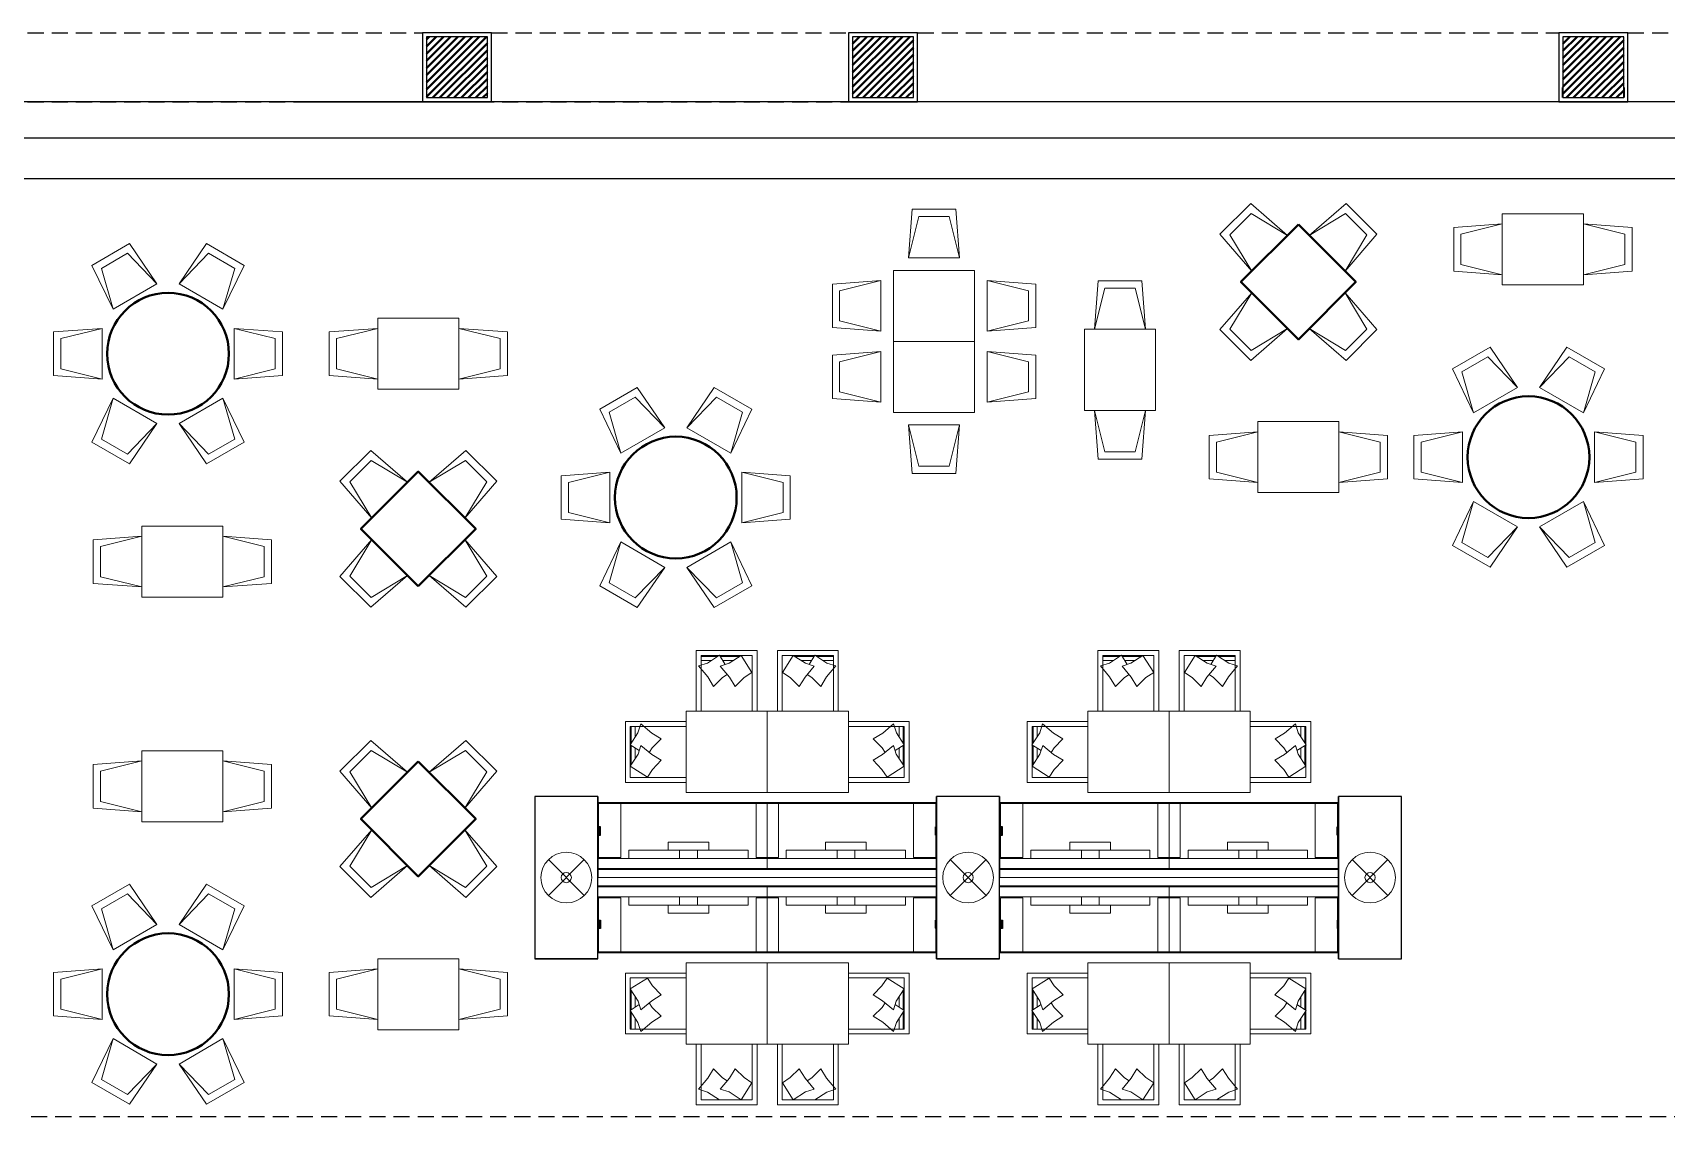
# Model space of a CAD drawing. Header units: millimetres. Extents: x 38967 to 51721, y 49836 to 53207.
# Drawn here: x 40388 to 41998, y 50767 to 51835 of the extents above; entities that cross this region are included whole.
import ezdxf

# ---------------------------------------------------------------- set-up
doc = ezdxf.new("R2010")
doc.units = ezdxf.units.MM
doc.header["$LTSCALE"] = 5
doc.linetypes.add('HIDDEN2', pattern=[4.7625, 3.175, -1.5875])
for name, color, linetype, lineweight in [('A-Area-Mass', 70, 'Continuous', 18), ('A-Glaz-Curt', 52, 'Continuous', 35), ('G-Mass', 70, 'Continuous', 18), ('Zf_', 1, 'Continuous', 40), ('Zf_AYDINLATMA', 6, 'Continuous', 9), ('zf_tefris', 84, 'Continuous', 5)]:
    doc.layers.add(name, color=color, linetype=linetype, lineweight=lineweight)
for name, color, linetype in [('elev3', 8, 'Continuous'), ('str_conc', 6, 'Continuous'), ('trace_down', 8, 'HIDDEN2'), ('ZF_OLCU', 8, 'Continuous')]:
    doc.layers.add(name, color=color, linetype=linetype)
pattern_1 = [(45, (215171.9703, 11298.529), (-3.5355339, 3.5355339), [])]
pattern_2 = [(135, (201484.37149, -326859.04429), (0.08838834765, 0.08838834765), [])]
pattern_3 = [(45, (-118466.36507, -326859.04429), (-0.08838834765, 0.08838834765), [])]
pattern_4 = [(135, (201088.32665, -326859.04429), (0.08838834765, 0.08838834765), [])]
pattern_5 = [(45, (-118862.4099, -326859.04429), (-0.08838834765, 0.08838834765), [])]

msp = doc.modelspace()

# ---------------------------------------------------------------- hatches: boundary and pattern name
at = {"layer": 'A-Area-Mass', "linetype": 'Continuous', "lineweight": 40}
h = msp.add_hatch(dxfattribs=at)
h.set_pattern_fill('_U', color=74, scale=5, angle=45, style=0, pattern_type=0)
h.set_pattern_definition(pattern_1)
h.paths.add_polyline_path([(41956.4, 51770.6), (41956.4, 51830.6), (41896.4, 51830.6), (41896.4, 51770.6)], flags=0)
at = {"layer": 'G-Mass', "linetype": 'Continuous', "lineweight": 40}
h = msp.add_hatch(dxfattribs=at)
h.set_pattern_fill('_U', color=74, scale=5, angle=45, style=0, pattern_type=0)
h.set_pattern_definition(pattern_1)
h.paths.add_polyline_path([(40776.4, 51770.6), (40836.4, 51770.6), (40836.4, 51830.6), (40776.4, 51830.6)], flags=0)
h = msp.add_hatch(dxfattribs=at)
h.set_pattern_fill('_U', color=74, scale=5, angle=45, style=0, pattern_type=0)
h.set_pattern_definition(pattern_1)
h.paths.add_polyline_path([(41196.4, 51770.6), (41256.4, 51770.6), (41256.4, 51830.6), (41196.4, 51830.6)], flags=0)
at = {"layer": 'ZF_OLCU'}
h = msp.add_hatch(dxfattribs=at)
h.set_pattern_fill('ANSI31', color=256, angle=180, style=0)
h.set_pattern_definition(pattern_4)
h.paths.add_polyline_path([(40946.7, 51043.9), (40948, 51043.9), (40948, 51051.9), (40946.7, 51051.9)])
h = msp.add_hatch(dxfattribs=at)
h.set_pattern_fill('ANSI31', color=256, style=0)
h.set_pattern_definition(pattern_5)
h.paths.add_polyline_path([(41279.2, 51043.9), (41277.9, 51043.9), (41277.9, 51051.9), (41279.2, 51051.9)])
h = msp.add_hatch(dxfattribs=at)
h.set_pattern_fill('ANSI31', color=256, angle=180, style=0)
h.set_pattern_definition(pattern_2)
h.paths.add_polyline_path([(41342.7, 51043.9), (41344, 51043.9), (41344, 51051.9), (41342.7, 51051.9)])
h = msp.add_hatch(dxfattribs=at)
h.set_pattern_fill('ANSI31', color=256, style=0)
h.set_pattern_definition(pattern_3)
h.paths.add_polyline_path([(41675.3, 51043.9), (41674, 51043.9), (41674, 51051.9), (41675.3, 51051.9)])
h = msp.add_hatch(dxfattribs=at)
h.set_pattern_fill('ANSI31', color=256, angle=180, style=0)
h.set_pattern_definition(pattern_4)
h.paths.add_polyline_path([(40946.7, 50959.9), (40948, 50959.9), (40948, 50951.9), (40946.7, 50951.9)])
h = msp.add_hatch(dxfattribs=at)
h.set_pattern_fill('ANSI31', color=256, style=0)
h.set_pattern_definition(pattern_5)
h.paths.add_polyline_path([(41279.2, 50959.9), (41277.9, 50959.9), (41277.9, 50951.9), (41279.2, 50951.9)])
h = msp.add_hatch(dxfattribs=at)
h.set_pattern_fill('ANSI31', color=256, angle=180, style=0)
h.set_pattern_definition(pattern_2)
h.paths.add_polyline_path([(41342.7, 50959.9), (41344, 50959.9), (41344, 50951.9), (41342.7, 50951.9)])
h = msp.add_hatch(dxfattribs=at)
h.set_pattern_fill('ANSI31', color=256, style=0)
h.set_pattern_definition(pattern_3)
h.paths.add_polyline_path([(41675.3, 50959.9), (41674, 50959.9), (41674, 50951.9), (41675.3, 50951.9)])

# ---------------------------------------------------------------- linework, layer by layer
at = {"layer": 'A-Glaz-Curt', "color": 52, "linetype": 'Continuous', "lineweight": 35}
for p, q in [((41896.4, 51770.6), (41896.4, 51780.6)), ((41956.4, 51780.6), (41956.4, 51770.6))]:
    msp.add_line(p, q, dxfattribs=at)
at = {"layer": 'elev3'}
for p, q in [((43616.4, 51766.6), (40236.4, 51766.6)), ((43680.4, 51730.6), (40172.4, 51730.6)), ((43680.4, 51690.6), (40172.4, 51690.6))]:
    msp.add_line(p, q, dxfattribs=at)
at = {"layer": 'elev3', "elevation": 0}
for points in [[(40883.2, 50921.9), (40945.2, 50921.9), (40945.2, 51081.9), (40883.2, 51081.9)], [(41279.2, 50921.9), (41341.3, 50921.9), (41341.3, 51081.9), (41279.2, 51081.9)], [(41675.3, 50921.9), (41737.3, 50921.9), (41737.3, 51081.9), (41675.3, 51081.9)]]:
    msp.add_lwpolyline(points, close=True, dxfattribs=at)
at = {"layer": 'str_conc'}
for points in [[(40772.4, 51766.6), (40840.4, 51766.6), (40840.4, 51834.6), (40772.4, 51834.6)], [(40776.4, 51770.6), (40836.4, 51770.6), (40836.4, 51830.6), (40776.4, 51830.6)], [(41192.4, 51766.6), (41260.4, 51766.6), (41260.4, 51834.6), (41192.4, 51834.6)], [(41196.4, 51770.6), (41256.4, 51770.6), (41256.4, 51830.6), (41196.4, 51830.6)], [(41892.4, 51766.6), (41960.4, 51766.6), (41960.4, 51834.6), (41892.4, 51834.6)], [(41896.4, 51770.6), (41956.4, 51770.6), (41956.4, 51830.6), (41896.4, 51830.6)]]:
    msp.add_lwpolyline(points, close=True, dxfattribs=at)
at = {"layer": 'trace_down'}
for p, q in [((40240.4, 51834.6), (40772.4, 51834.6)), ((40840.4, 51834.6), (41192.4, 51834.6)), ((41260.4, 51834.6), (41892.4, 51834.6)), ((41960.4, 51834.6), (42592.4, 51834.6)), ((40240.4, 51766.6), (40772.4, 51766.6)), ((40660.4, 51766.6), (41192.4, 51766.6))]:
    msp.add_line(p, q, dxfattribs=at)
msp.add_lwpolyline([(40172.4, 51766.6), (40172.4, 50766.6), (43680.4, 50766.6), (43680.4, 51766.6)], dxfattribs=at)
at = {"layer": 'Zf_'}
for p, q in [((41635.7, 51645.5, 0), (41579.1, 51589, 0)), ((41579.1, 51589, 0), (41635.7, 51532.4, 0)), ((40824.9, 51345.6, 0), (40768.3, 51402.1, 0)), ((40768.3, 51289, 0), (40824.9, 51345.6, 0)), ((40768.3, 51116.3, 0), (40824.9, 51059.7, 0)), ((40824.9, 51059.7, 0), (40768.3, 51003.1, 0))]:
    msp.add_line(p, q, dxfattribs=at)
at = {"layer": 'Zf_', "elevation": 0}
for points in [[(41635.7, 51645.5), (41692.3, 51589), (41635.7, 51532.4), (41579.1, 51589)], [(40768.3, 51289), (40711.8, 51345.6), (40768.3, 51402.1), (40824.9, 51345.6)], [(40768.3, 51116.3), (40711.8, 51059.7), (40768.3, 51003.1), (40824.9, 51059.7)]]:
    msp.add_lwpolyline(points, close=True, dxfattribs=at)
at = {"layer": 'Zf_'}
for centre in [(40521.7, 51518.2, 0), (41862.5, 51416.3, 0), (41022.1, 51376.5, 0), (40521.7, 50887, 0)]:
    msp.add_circle(centre, 60, dxfattribs=at)
at = {"layer": 'Zf_AYDINLATMA'}
for p, q in [((40931.9, 51019.6, 0), (40896.5, 50984.2, 0)), ((40931.9, 50984.2, 0), (40896.5, 51019.6, 0)), ((40931.9, 51019.6, 0), (40896.5, 50984.2, 0)), ((40931.9, 50984.2, 0), (40896.5, 51019.6, 0)), ((40931.9, 51019.6, 0), (40896.5, 50984.2, 0)), ((40931.9, 50984.2, 0), (40896.5, 51019.6, 0)), ((40931.9, 51019.6, 0), (40896.5, 50984.2, 0)), ((40931.9, 50984.2, 0), (40896.5, 51019.6, 0)), ((41327.9, 51019.6, 0), (41292.6, 50984.2, 0)), ((41327.9, 50984.2, 0), (41292.6, 51019.6, 0)), ((41327.9, 51019.6, 0), (41292.6, 50984.2, 0)), ((41327.9, 50984.2, 0), (41292.6, 51019.6, 0)), ((41327.9, 51019.6, 0), (41292.6, 50984.2, 0)), ((41327.9, 50984.2, 0), (41292.6, 51019.6, 0)), ((41327.9, 51019.6, 0), (41292.6, 50984.2, 0)), ((41327.9, 50984.2, 0), (41292.6, 51019.6, 0)), ((41723.9, 51019.6, 0), (41688.6, 50984.2, 0)), ((41723.9, 50984.2, 0), (41688.6, 51019.6, 0)), ((41723.9, 51019.6, 0), (41688.6, 50984.2, 0)), ((41723.9, 50984.2, 0), (41688.6, 51019.6, 0)), ((41688.6, 51019.6, 0), (41724, 50984.2, 0)), ((41688.6, 50984.2, 0), (41724, 51019.6, 0)), ((41688.6, 51019.6, 0), (41724, 50984.2, 0)), ((41688.6, 50984.2, 0), (41724, 51019.6, 0))]:
    msp.add_line(p, q, dxfattribs=at)
for centre, radius in [((40914.2, 51001.9, 0), 25), ((40914.2, 51001.9, 0), 25), ((40914.2, 51001.9, 0), 25), ((40914.2, 51001.9, 0), 25), ((41310.2, 51001.9, 0), 25), ((41310.2, 51001.9, 0), 25), ((41310.2, 51001.9, 0), 25), ((41310.2, 51001.9, 0), 25), ((41706.3, 51001.9, 0), 25), ((40914.2, 51001.9, 0), 5), ((40914.2, 51001.9, 0), 5), ((40914.2, 51001.9, 0), 5), ((40914.2, 51001.9, 0), 5), ((41310.2, 51001.9, 0), 5), ((41310.2, 51001.9, 0), 5), ((41310.2, 51001.9, 0), 5), ((41310.2, 51001.9, 0), 5), ((41706.3, 51001.9, 0), 5), ((41706.3, 51001.9, 0), 5), ((41706.3, 51001.9, 0), 5), ((41706.3, 51001.9, 0), 5)]:
    msp.add_circle(centre, radius, dxfattribs=at)
at = {"layer": 'ZF_OLCU'}
for p, q in [((40945.2, 51081.9, 0), (40945.2, 51001.9, 0)), ((40945.2, 51081.9, 0), (40945.2, 51001.9, 0)), ((41279.2, 51001.9, 0), (41279.2, 51081.9, 0)), ((41279.2, 51081.9, 0), (41279.2, 51001.9, 0)), ((41341.3, 51081.9, 0), (41341.3, 51001.9, 0)), ((41341.3, 51081.9, 0), (41341.3, 51001.9, 0)), ((41675.2, 51001.9, 0), (41675.2, 51081.9, 0)), ((41675.3, 51081.9, 0), (41675.3, 51001.9, 0)), ((40883.2, 51001.9, 0), (40883.2, 50921.9, 0)), ((40883.2, 51001.9, 0), (40883.2, 50921.9, 0)), ((40945.2, 50921.9, 0), (40945.2, 51001.9, 0)), ((40945.2, 50921.9, 0), (40945.2, 51001.9, 0)), ((41279.2, 51001.9, 0), (41279.2, 50921.9, 0)), ((41279.2, 51001.9, 0), (41279.2, 50921.9, 0)), ((41279.2, 51001.9, 0), (41279.2, 50921.9, 0)), ((41279.2, 50921.9, 0), (41279.2, 51001.9, 0)), ((41341.3, 50921.9, 0), (41341.3, 51001.9, 0)), ((41341.3, 50921.9, 0), (41341.3, 51001.9, 0)), ((41675.2, 51001.9, 0), (41675.2, 50921.9, 0)), ((41675.3, 50921.9, 0), (41675.3, 51001.9, 0)), ((40945.2, 50921.9, 0), (40883.2, 50921.9, 0)), ((40945.2, 50921.9, 0), (40883.2, 50921.9, 0)), ((41341.3, 50921.9, 0), (41279.2, 50921.9, 0)), ((41341.3, 50921.9, 0), (41279.2, 50921.9, 0))]:
    msp.add_line(p, q, dxfattribs=at)
at = {"layer": 'ZF_OLCU', "elevation": 0}
for points in [[(40946.7, 51043.9), (40948, 51043.9), (40948, 51051.9), (40946.7, 51051.9)], [(41279.2, 51043.9), (41277.9, 51043.9), (41277.9, 51051.9), (41279.2, 51051.9)], [(41342.7, 51043.9), (41344, 51043.9), (41344, 51051.9), (41342.7, 51051.9)], [(41675.3, 51043.9), (41674, 51043.9), (41674, 51051.9), (41675.3, 51051.9)], [(40946.7, 50959.9), (40948, 50959.9), (40948, 50951.9), (40946.7, 50951.9)], [(41279.2, 50959.9), (41277.9, 50959.9), (41277.9, 50951.9), (41279.2, 50951.9)], [(41342.7, 50959.9), (41344, 50959.9), (41344, 50951.9), (41342.7, 50951.9)], [(41675.3, 50959.9), (41674, 50959.9), (41674, 50951.9), (41675.3, 50951.9)]]:
    msp.add_lwpolyline(points, close=True, dxfattribs=at)
at = {"layer": 'zf_tefris'}
for p, q in [((41236.6, 51530.4, 0), (41236.6, 51600.4, 0)), ((41316.6, 51600.4, 0), (41236.6, 51600.4, 0)), ((41316.6, 51600.4, 0), (41316.6, 51530.4, 0)), ((41316.6, 51530.4, 0), (41316.6, 51600.4, 0)), ((41316.6, 51530.4, 0), (41236.6, 51530.4, 0)), ((41236.6, 51530.4, 0), (41316.6, 51530.4, 0)), ((41236.6, 51460.4, 0), (41236.6, 51530.4, 0)), ((41316.6, 51530.4, 0), (41316.6, 51460.4, 0)), ((41236.6, 51460.4, 0), (41316.6, 51460.4, 0)), ((41316.6, 51460.4, 0), (41236.6, 51460.4, 0)), ((41316.6, 51460.4, 0), (41236.6, 51460.4, 0)), ((41236.6, 51460.4, 0), (41316.6, 51460.4, 0)), ((41675.7, 51451.3, 0), (41595.7, 51451.3, 0)), ((41595.7, 51451.3, 0), (41675.7, 51451.3, 0)), ((41595.7, 51381.3, 0), (41595.7, 51451.3, 0)), ((41675.7, 51451.3, 0), (41675.7, 51381.3, 0)), ((41595.7, 51381.3, 0), (41675.7, 51381.3, 0)), ((41675.7, 51381.3, 0), (41595.7, 51381.3, 0)), ((41102.2, 51225.7, 0), (41042.2, 51225.7, 0)), ((41042.2, 51225.7, 0), (41042.2, 51165.8, 0)), ((41122.2, 51225.7, 0), (41182.2, 51225.7, 0)), ((41182.2, 51225.7, 0), (41182.2, 51165.8, 0)), ((41498.2, 51225.7, 0), (41438.2, 51225.7, 0)), ((41438.2, 51225.7, 0), (41438.2, 51165.8, 0)), ((41518.2, 51225.7, 0), (41578.2, 51225.7, 0)), ((41578.2, 51225.7, 0), (41578.2, 51165.8, 0)), ((40972.4, 51095.8, 0), (40972.4, 51155.8, 0)), ((40972.4, 51155.8, 0), (41032.2, 51155.8, 0)), ((41252, 51155.8, 0), (41192.2, 51155.8, 0)), ((41252, 51095.8, 0), (41252, 51155.8, 0)), ((41368.4, 51095.8, 0), (41368.4, 51155.8, 0)), ((41368.4, 51155.8, 0), (41428.2, 51155.8, 0)), ((41648, 51155.8, 0), (41588.2, 51155.8, 0)), ((41648, 51095.8, 0), (41648, 51155.8, 0)), ((40945.2, 51075.8, 0), (41279.2, 51075.8, 0)), ((40945.2, 51075.8, 0), (41279.2, 51075.8, 0)), ((40945.2, 51074.8, 0), (41279.2, 51074.8, 0)), ((40945.2, 51074.8, 0), (41279.2, 51074.8, 0)), ((41112.2, 51021.9, 0), (41112.2, 51075.8, 0)), ((41112.2, 51020.9, 0), (41112.2, 51075.8, 0)), ((41341.3, 51075.8, 0), (41675.3, 51075.8, 0)), ((41341.3, 51075.8, 0), (41675.3, 51075.8, 0)), ((41341.3, 51074.8, 0), (41675.3, 51074.8, 0)), ((41341.3, 51074.8, 0), (41675.3, 51074.8, 0)), ((41508.2, 51021.9, 0), (41508.2, 51075.8, 0)), ((41508.2, 51020.9, 0), (41508.2, 51075.8, 0)), ((40945.2, 51020.9, 0), (41279.2, 51020.9, 0)), ((40945.2, 51010.9, 0), (41279.2, 51010.9, 0)), ((40945.2, 51010.9, 0), (41279.2, 51010.9, 0)), ((41279.2, 51009.9, 0), (40945.2, 51009.9, 0)), ((41279.2, 51009.9, 0), (40945.2, 51009.9, 0)), ((41112.2, 51021.9, 0), (41112.2, 51010.9, 0)), ((41341.3, 51020.9, 0), (41675.3, 51020.9, 0)), ((41341.3, 51010.9, 0), (41675.3, 51010.9, 0)), ((41341.3, 51010.9, 0), (41675.3, 51010.9, 0)), ((41675.3, 51009.9, 0), (41341.3, 51009.9, 0)), ((41675.3, 51009.9, 0), (41341.3, 51009.9, 0)), ((41508.2, 51021.9, 0), (41508.2, 51010.9, 0)), ((40945.2, 51001.9, 0), (41279.2, 51001.9, 0)), ((41279.2, 51001.9, 0), (40945.2, 51001.9, 0)), ((41279.2, 50993.9, 0), (40945.2, 50993.9, 0)), ((41279.2, 50993.9, 0), (40945.2, 50993.9, 0)), ((40945.2, 50992.9, 0), (41279.2, 50992.9, 0)), ((40945.2, 50992.9, 0), (41279.2, 50992.9, 0)), ((41112.2, 50981.9, 0), (41112.2, 50992.9, 0)), ((41341.3, 51001.9, 0), (41675.3, 51001.9, 0)), ((41675.3, 51001.9, 0), (41341.3, 51001.9, 0)), ((41675.3, 50993.9, 0), (41341.3, 50993.9, 0)), ((41675.3, 50993.9, 0), (41341.3, 50993.9, 0)), ((41341.3, 50992.9, 0), (41675.3, 50992.9, 0)), ((41341.3, 50992.9, 0), (41675.3, 50992.9, 0)), ((41508.2, 50981.9, 0), (41508.2, 50992.9, 0)), ((40945.2, 50982.9, 0), (41279.2, 50982.9, 0)), ((41112.2, 50982.9, 0), (41112.2, 50927.9, 0)), ((41112.2, 50981.9, 0), (41112.2, 50927.9, 0)), ((41341.3, 50982.9, 0), (41675.3, 50982.9, 0)), ((41508.2, 50982.9, 0), (41508.2, 50927.9, 0)), ((41508.2, 50981.9, 0), (41508.2, 50927.9, 0)), ((40945.2, 50928.9, 0), (41279.2, 50928.9, 0)), ((40945.2, 50928.9, 0), (41279.2, 50928.9, 0)), ((40945.2, 50927.9, 0), (41279.2, 50927.9, 0)), ((40945.2, 50927.9, 0), (41279.2, 50927.9, 0)), ((41341.3, 50928.9, 0), (41675.3, 50928.9, 0)), ((41341.3, 50928.9, 0), (41675.3, 50928.9, 0)), ((41341.3, 50927.9, 0), (41675.3, 50927.9, 0)), ((41341.3, 50927.9, 0), (41675.3, 50927.9, 0)), ((40972.4, 50907.9, 0), (40972.4, 50847.9, 0)), ((41252, 50907.9, 0), (41252, 50847.9, 0)), ((41368.4, 50907.9, 0), (41368.4, 50847.9, 0)), ((41648, 50907.9, 0), (41648, 50847.9, 0)), ((40972.4, 50847.9, 0), (41032.2, 50847.9, 0)), ((41252, 50847.9, 0), (41192.2, 50847.9, 0)), ((41368.4, 50847.9, 0), (41428.2, 50847.9, 0)), ((41648, 50847.9, 0), (41588.2, 50847.9, 0)), ((41042.2, 50778.1, 0), (41042.2, 50837.9, 0)), ((41182.2, 50778.1, 0), (41182.2, 50837.9, 0)), ((41438.2, 50778.1, 0), (41438.2, 50837.9, 0)), ((41578.2, 50778.1, 0), (41578.2, 50837.9, 0))]:
    msp.add_line(p, q, dxfattribs=at)
at = {"layer": 'zf_tefris', "elevation": 0}
for points in [[(41255.1, 51660.6), (41298, 51660.6), (41301.6, 51612.8), (41251.6, 51612.8)], [(41261.7, 51653.5), (41291.4, 51653.5), (41301.6, 51612.8), (41251.6, 51612.8)], [(41588.7, 51666.2), (41558.4, 51635.9), (41589.7, 51599.6), (41625.1, 51634.9)], [(41589.1, 51656.5), (41568.1, 51635.5), (41589.7, 51599.6), (41625.1, 51634.9)], [(41682.7, 51666.2), (41713, 51635.9), (41681.7, 51599.6), (41646.3, 51634.9)], [(41682.3, 51656.5), (41703.3, 51635.5), (41681.7, 51599.6), (41646.3, 51634.9)], [(41836.6, 51586.1), (41916.6, 51586.1), (41916.6, 51656.1), (41836.6, 51656.1)], [(41788.8, 51599.7), (41788.8, 51642.6), (41836.6, 51646.1), (41836.6, 51596.1)], [(41795.9, 51606.3), (41795.9, 51636), (41836.6, 51646.1), (41836.6, 51596.1)], [(41964.5, 51599.7), (41964.5, 51642.6), (41916.6, 51646.1), (41916.6, 51596.1)], [(41957.3, 51606.3), (41957.3, 51636), (41916.6, 51646.1), (41916.6, 51596.1)], [(40446.7, 51605.2), (40483.8, 51626.7), (40510.8, 51587), (40467.5, 51562)], [(40559.5, 51626.7), (40596.7, 51605.2), (40575.8, 51562), (40532.5, 51587)], [(40456, 51602.3), (40481.7, 51617.2), (40510.8, 51587), (40467.5, 51562)], [(40561.7, 51617.2), (40587.4, 51602.3), (40575.8, 51562), (40532.5, 51587)], [(41176.4, 51544), (41176.4, 51586.9), (41224.2, 51590.4), (41224.2, 51540.4)], [(41183.5, 51550.6), (41183.5, 51580.3), (41224.2, 51590.4), (41224.2, 51540.4)], [(41376.8, 51544), (41376.8, 51586.9), (41328.9, 51590.4), (41328.9, 51540.4)], [(41369.6, 51550.6), (41369.6, 51580.3), (41328.9, 51590.4), (41328.9, 51540.4)], [(41438.4, 51590.1), (41481.3, 51590.1), (41484.9, 51542.3), (41434.9, 51542.3)], [(41445, 51583), (41474.7, 51583), (41484.9, 51542.3), (41434.9, 51542.3)], [(41558.4, 51542), (41588.7, 51511.7), (41625.1, 51543), (41589.7, 51578.3)], [(41568.1, 51542.4), (41589.1, 51521.4), (41625.1, 51543), (41589.7, 51578.3)], [(41713, 51542), (41682.7, 51511.7), (41646.3, 51543), (41681.7, 51578.3)], [(41703.3, 51542.4), (41682.3, 51521.4), (41646.3, 51543), (41681.7, 51578.3)], [(40408.8, 51539.7), (40408.8, 51496.8), (40456.7, 51493.2), (40456.7, 51543.2)], [(40416, 51533.1), (40416, 51503.4), (40456.7, 51493.2), (40456.7, 51543.2)], [(40634.5, 51496.8), (40634.5, 51539.7), (40586.7, 51543.2), (40586.7, 51493.2)], [(40627.4, 51503.4), (40627.4, 51533.1), (40586.7, 51543.2), (40586.7, 51493.2)], [(40680.5, 51539.7), (40680.5, 51496.8), (40728.3, 51493.2), (40728.3, 51543.2)], [(40687.6, 51533.1), (40687.6, 51503.4), (40728.3, 51493.2), (40728.3, 51543.2)], [(40728.3, 51553.2), (40808.3, 51553.2), (40808.3, 51483.2), (40728.3, 51483.2)], [(40856.2, 51539.7), (40856.2, 51496.8), (40808.3, 51493.2), (40808.3, 51543.2)], [(40849, 51533.1), (40849, 51503.4), (40808.3, 51493.2), (40808.3, 51543.2)], [(41494.9, 51462.3), (41424.9, 51462.3), (41424.9, 51542.3), (41494.9, 51542.3)], [(41787.5, 51503.3), (41824.6, 51524.7), (41851.7, 51485.1), (41808.4, 51460.1)], [(41900.4, 51524.7), (41937.5, 51503.3), (41916.7, 51460.1), (41873.4, 51485.1)], [(41176.4, 51516.9), (41176.4, 51474), (41224.2, 51470.4), (41224.2, 51520.4)], [(41183.5, 51510.3), (41183.5, 51480.6), (41224.2, 51470.4), (41224.2, 51520.4)], [(41376.8, 51516.9), (41376.8, 51474), (41328.9, 51470.4), (41328.9, 51520.4)], [(41369.6, 51510.3), (41369.6, 51480.6), (41328.9, 51470.4), (41328.9, 51520.4)], [(41796.8, 51500.4), (41822.5, 51515.3), (41851.7, 51485.1), (41808.4, 51460.1)], [(41902.5, 51515.3), (41928.2, 51500.4), (41916.7, 51460.1), (41873.4, 51485.1)], [(40446.7, 51431.2), (40483.8, 51409.8), (40510.8, 51449.4), (40467.5, 51474.4)], [(40456, 51434.1), (40481.7, 51419.2), (40510.8, 51449.4), (40467.5, 51474.4)], [(40559.5, 51409.8), (40596.7, 51431.2), (40575.8, 51474.4), (40532.5, 51449.4)], [(40561.7, 51419.2), (40587.4, 51434.1), (40575.8, 51474.4), (40532.5, 51449.4)], [(40947.1, 51463.5), (40984.2, 51484.9), (41011.2, 51445.3), (40967.9, 51420.3)], [(40956.3, 51460.6), (40982.1, 51475.5), (41011.2, 51445.3), (40967.9, 51420.3)], [(41059.9, 51484.9), (41097.1, 51463.5), (41076.2, 51420.3), (41032.9, 51445.3)], [(41062.1, 51475.5), (41087.8, 51460.6), (41076.2, 51420.3), (41032.9, 51445.3)], [(41438.4, 51414.4), (41481.3, 51414.4), (41484.9, 51462.3), (41434.9, 51462.3)], [(41445, 51421.6), (41474.7, 51421.6), (41484.9, 51462.3), (41434.9, 51462.3)], [(41255.1, 51400.2), (41298, 51400.2), (41301.6, 51448.1), (41251.6, 51448.1)], [(41261.7, 51407.4), (41291.4, 51407.4), (41301.6, 51448.1), (41251.6, 51448.1)], [(41547.8, 51394.9), (41547.8, 51437.7), (41595.7, 51441.3), (41595.7, 51391.3)], [(41555, 51401.4), (41555, 51431.1), (41595.7, 51441.3), (41595.7, 51391.3)], [(41723.6, 51394.9), (41723.6, 51437.7), (41675.7, 51441.3), (41675.7, 51391.3)], [(41716.4, 51401.4), (41716.4, 51431.1), (41675.7, 51441.3), (41675.7, 51391.3)], [(41749.6, 51394.9), (41749.6, 51437.7), (41797.5, 51441.3), (41797.5, 51391.3)], [(41756.8, 51401.4), (41756.8, 51431.1), (41797.5, 51441.3), (41797.5, 51391.3)], [(41975.4, 51437.7), (41975.4, 51394.9), (41927.5, 51391.3), (41927.5, 51441.3)], [(41968.2, 51431.1), (41968.2, 51401.4), (41927.5, 51391.3), (41927.5, 51441.3)], [(40691, 51392.5), (40721.4, 51422.8), (40757.7, 51391.5), (40722.4, 51356.2)], [(40700.7, 51392.1), (40721.8, 51413.1), (40757.7, 51391.5), (40722.4, 51356.2)], [(40845.6, 51392.5), (40815.3, 51422.8), (40778.9, 51391.5), (40814.3, 51356.2)], [(40835.9, 51392.1), (40814.9, 51413.1), (40778.9, 51391.5), (40814.3, 51356.2)], [(40909.2, 51355.1), (40909.2, 51397.9), (40957.1, 51401.5), (40957.1, 51351.5)], [(40916.4, 51361.6), (40916.4, 51391.3), (40957.1, 51401.5), (40957.1, 51351.5)], [(41134.9, 51397.9), (41134.9, 51355.1), (41087.1, 51351.5), (41087.1, 51401.5)], [(41127.8, 51391.3), (41127.8, 51361.6), (41087.1, 51351.5), (41087.1, 51401.5)], [(41824.6, 51307.8), (41787.5, 51329.3), (41808.4, 51372.5), (41851.7, 51347.5)], [(41822.5, 51317.3), (41796.8, 51332.2), (41808.4, 51372.5), (41851.7, 51347.5)], [(41937.5, 51329.3), (41900.4, 51307.8), (41873.4, 51347.5), (41916.7, 51372.5)], [(41928.2, 51332.2), (41902.5, 51317.3), (41873.4, 51347.5), (41916.7, 51372.5)], [(40495.8, 51348.4), (40575.8, 51348.4), (40575.8, 51278.4), (40495.8, 51278.4)], [(40447.9, 51334.8), (40447.9, 51291.9), (40495.8, 51288.4), (40495.8, 51338.4)], [(40455.1, 51328.2), (40455.1, 51298.5), (40495.8, 51288.4), (40495.8, 51338.4)], [(40623.7, 51334.8), (40623.7, 51291.9), (40575.8, 51288.4), (40575.8, 51338.4)], [(40616.5, 51328.2), (40616.5, 51298.5), (40575.8, 51288.4), (40575.8, 51338.4)], [(40721.4, 51268.3), (40691, 51298.6), (40722.4, 51335), (40757.7, 51299.6)], [(40721.8, 51278), (40700.7, 51299), (40722.4, 51335), (40757.7, 51299.6)], [(40815.3, 51268.3), (40845.6, 51298.6), (40814.3, 51335), (40778.9, 51299.6)], [(40814.9, 51278), (40835.9, 51299), (40814.3, 51335), (40778.9, 51299.6)], [(40984.2, 51268), (40947.1, 51289.5), (40967.9, 51332.7), (41011.2, 51307.7)], [(40982.1, 51277.5), (40956.3, 51292.4), (40967.9, 51332.7), (41011.2, 51307.7)], [(41097.1, 51289.5), (41059.9, 51268), (41032.9, 51307.7), (41076.2, 51332.7)], [(41087.8, 51292.4), (41062.1, 51277.5), (41032.9, 51307.7), (41076.2, 51332.7)], [(41102.2, 51225.7), (41042.2, 51225.7), (41042.2, 51165.8), (41102.2, 51165.8)], [(41097.4, 51220.9), (41047, 51220.9), (41047, 51165.8), (41097.4, 51165.8)], [(41122.2, 51225.7), (41182.2, 51225.7), (41182.2, 51165.8), (41122.2, 51165.8)], [(41127, 51220.9), (41177.4, 51220.9), (41177.4, 51165.8), (41127, 51165.8)], [(41498.2, 51225.7), (41438.2, 51225.7), (41438.2, 51165.8), (41498.2, 51165.8)], [(41493.4, 51220.9), (41443, 51220.9), (41443, 51165.8), (41493.4, 51165.8)], [(41518.2, 51225.7), (41578.2, 51225.7), (41578.2, 51165.8), (41518.2, 51165.8)], [(41523, 51220.9), (41573.4, 51220.9), (41573.4, 51165.8), (41523, 51165.8)], [(40972.4, 51095.8), (40972.4, 51155.8), (41032.2, 51155.8), (41032.2, 51095.8)], [(41032.2, 51165.8), (41112.2, 51165.8), (41112.2, 51085.8), (41032.2, 51085.8)], [(41192.2, 51165.8), (41112.2, 51165.8), (41112.2, 51085.8), (41192.2, 51085.8)], [(41252, 51095.8), (41252, 51155.8), (41192.2, 51155.8), (41192.2, 51095.8)], [(41368.4, 51095.8), (41368.4, 51155.8), (41428.2, 51155.8), (41428.2, 51095.8)], [(41428.2, 51165.8), (41508.2, 51165.8), (41508.2, 51085.8), (41428.2, 51085.8)], [(41588.2, 51165.8), (41508.2, 51165.8), (41508.2, 51085.8), (41588.2, 51085.8)], [(41648, 51095.8), (41648, 51155.8), (41588.2, 51155.8), (41588.2, 51095.8)], [(40721.4, 51137), (40691, 51106.7), (40722.4, 51070.3), (40757.7, 51105.7)], [(40815.3, 51137), (40845.6, 51106.7), (40814.3, 51070.3), (40778.9, 51105.7)], [(40977.2, 51100.6), (40977.2, 51151), (41032.2, 51151), (41032.2, 51100.6)], [(41247.2, 51100.6), (41247.2, 51151), (41192.2, 51151), (41192.2, 51100.6)], [(41373.2, 51100.6), (41373.2, 51151), (41428.2, 51151), (41428.2, 51100.6)], [(41643.2, 51100.6), (41643.2, 51151), (41588.2, 51151), (41588.2, 51100.6)], [(40495.8, 51056.9), (40575.8, 51056.9), (40575.8, 51126.9), (40495.8, 51126.9)], [(40721.8, 51127.3), (40700.7, 51106.3), (40722.4, 51070.3), (40757.7, 51105.7)], [(40814.9, 51127.3), (40835.9, 51106.3), (40814.3, 51070.3), (40778.9, 51105.7)], [(40447.9, 51070.5), (40447.9, 51113.3), (40495.8, 51116.9), (40495.8, 51066.9)], [(40455.1, 51077), (40455.1, 51106.7), (40495.8, 51116.9), (40495.8, 51066.9)], [(40623.7, 51070.5), (40623.7, 51113.3), (40575.8, 51116.9), (40575.8, 51066.9)], [(40616.5, 51077), (40616.5, 51106.7), (40575.8, 51116.9), (40575.8, 51066.9)], [(40946, 51021.8), (40946, 51075.8), (40968, 51075.8), (40968, 51021.8)], [(41123.2, 51021.8), (41123.2, 51075.8), (41101.2, 51075.8), (41101.2, 51021.8)], [(41278.4, 51021.8), (41278.4, 51075.8), (41256.4, 51075.8), (41256.4, 51021.8)], [(41342, 51021.8), (41342, 51075.8), (41364, 51075.8), (41364, 51021.8)], [(41519.2, 51021.8), (41519.2, 51075.8), (41497.2, 51075.8), (41497.2, 51021.8)], [(41674.4, 51021.8), (41674.4, 51075.8), (41652.4, 51075.8), (41652.4, 51021.8)], [(40691, 51012.7), (40721.4, 50982.4), (40757.7, 51013.7), (40722.4, 51049.1)], [(40700.7, 51013.1), (40721.8, 50992.1), (40757.7, 51013.7), (40722.4, 51049.1)], [(40845.6, 51012.7), (40815.3, 50982.4), (40778.9, 51013.7), (40814.3, 51049.1)], [(40835.9, 51013.1), (40814.9, 50992.1), (40778.9, 51013.7), (40814.3, 51049.1)], [(40975.8, 51020.9), (40975.8, 51028.9), (41025.8, 51028.9), (41025.8, 51020.9)], [(41014.6, 51036.9), (41014.6, 51028.9), (41054.6, 51028.9), (41054.6, 51036.9)], [(41043.4, 51020.9), (41043.4, 51028.9), (41093.4, 51028.9), (41093.4, 51020.9)], [(41131, 51020.9), (41131, 51028.9), (41181, 51028.9), (41181, 51020.9)], [(41209.8, 51036.9), (41209.8, 51028.9), (41169.8, 51028.9), (41169.8, 51036.9)], [(41198.5, 51020.9), (41198.5, 51028.9), (41248.5, 51028.9), (41248.5, 51020.9)], [(41371.9, 51020.9), (41371.9, 51028.9), (41421.9, 51028.9), (41421.9, 51020.9)], [(41410.6, 51036.9), (41410.6, 51028.9), (41450.6, 51028.9), (41450.6, 51036.9)], [(41439.4, 51020.9), (41439.4, 51028.9), (41489.4, 51028.9), (41489.4, 51020.9)], [(41527.1, 51020.9), (41527.1, 51028.9), (41577.1, 51028.9), (41577.1, 51020.9)], [(41605.8, 51036.9), (41605.8, 51028.9), (41565.8, 51028.9), (41565.8, 51036.9)], [(41594.6, 51020.9), (41594.6, 51028.9), (41644.6, 51028.9), (41644.6, 51020.9)], [(40446.7, 50974.1), (40483.8, 50995.5), (40510.8, 50955.8), (40467.5, 50930.8)], [(40559.5, 50995.5), (40596.7, 50974.1), (40575.8, 50930.8), (40532.5, 50955.8)], [(40456, 50971.2), (40481.7, 50986), (40510.8, 50955.8), (40467.5, 50930.8)], [(40561.7, 50986), (40587.4, 50971.2), (40575.8, 50930.8), (40532.5, 50955.8)], [(40946, 50981.9), (40946, 50927.9), (40968, 50927.9), (40968, 50981.9)], [(40975.8, 50982.9), (40975.8, 50974.9), (41025.8, 50974.9), (41025.8, 50982.9)], [(41014.6, 50966.9), (41014.6, 50974.9), (41054.6, 50974.9), (41054.6, 50966.9)], [(41043.4, 50982.9), (41043.4, 50974.9), (41093.4, 50974.9), (41093.4, 50982.9)], [(41123.2, 50981.9), (41123.2, 50927.9), (41101.2, 50927.9), (41101.2, 50981.9)], [(41131, 50982.9), (41131, 50974.9), (41181, 50974.9), (41181, 50982.9)], [(41209.8, 50966.9), (41209.8, 50974.9), (41169.8, 50974.9), (41169.8, 50966.9)], [(41198.5, 50982.9), (41198.5, 50974.9), (41248.5, 50974.9), (41248.5, 50982.9)], [(41278.4, 50981.9), (41278.4, 50927.9), (41256.4, 50927.9), (41256.4, 50981.9)], [(41342, 50981.9), (41342, 50927.9), (41364, 50927.9), (41364, 50981.9)], [(41371.9, 50982.9), (41371.9, 50974.9), (41421.9, 50974.9), (41421.9, 50982.9)], [(41410.6, 50966.9), (41410.6, 50974.9), (41450.6, 50974.9), (41450.6, 50966.9)], [(41439.4, 50982.9), (41439.4, 50974.9), (41489.4, 50974.9), (41489.4, 50982.9)], [(41519.2, 50981.9), (41519.2, 50927.9), (41497.2, 50927.9), (41497.2, 50981.9)], [(41527.1, 50982.9), (41527.1, 50974.9), (41577.1, 50974.9), (41577.1, 50982.9)], [(41605.8, 50966.9), (41605.8, 50974.9), (41565.8, 50974.9), (41565.8, 50966.9)], [(41594.6, 50982.9), (41594.6, 50974.9), (41644.6, 50974.9), (41644.6, 50982.9)], [(41674.4, 50981.9), (41674.4, 50927.9), (41652.4, 50927.9), (41652.4, 50981.9)], [(40408.8, 50865.6), (40408.8, 50908.5), (40456.7, 50912), (40456.7, 50862)], [(40416, 50872.2), (40416, 50901.9), (40456.7, 50912), (40456.7, 50862)], [(40634.5, 50908.5), (40634.5, 50865.6), (40586.7, 50862), (40586.7, 50912)], [(40627.4, 50901.9), (40627.4, 50872.2), (40586.7, 50862), (40586.7, 50912)], [(40680.5, 50865.6), (40680.5, 50908.5), (40728.3, 50912), (40728.3, 50862)], [(40687.6, 50872.2), (40687.6, 50901.9), (40728.3, 50912), (40728.3, 50862)], [(40728.3, 50852), (40808.3, 50852), (40808.3, 50922), (40728.3, 50922)], [(40856.2, 50865.6), (40856.2, 50908.5), (40808.3, 50912), (40808.3, 50862)], [(40849, 50872.2), (40849, 50901.9), (40808.3, 50912), (40808.3, 50862)], [(41032.2, 50837.9), (41112.2, 50837.9), (41112.2, 50917.9), (41032.2, 50917.9)], [(41192.2, 50837.9), (41112.2, 50837.9), (41112.2, 50917.9), (41192.2, 50917.9)], [(41428.2, 50837.9), (41508.2, 50837.9), (41508.2, 50917.9), (41428.2, 50917.9)], [(41588.2, 50837.9), (41508.2, 50837.9), (41508.2, 50917.9), (41588.2, 50917.9)], [(40972.4, 50907.9), (40972.4, 50847.9), (41032.2, 50847.9), (41032.2, 50907.9)], [(40977.2, 50903.1), (40977.2, 50852.7), (41032.2, 50852.7), (41032.2, 50903.1)], [(41252, 50907.9), (41252, 50847.9), (41192.2, 50847.9), (41192.2, 50907.9)], [(41247.2, 50903.1), (41247.2, 50852.7), (41192.2, 50852.7), (41192.2, 50903.1)], [(41368.4, 50907.9), (41368.4, 50847.9), (41428.2, 50847.9), (41428.2, 50907.9)], [(41373.2, 50903.1), (41373.2, 50852.7), (41428.2, 50852.7), (41428.2, 50903.1)], [(41648, 50907.9), (41648, 50847.9), (41588.2, 50847.9), (41588.2, 50907.9)], [(41643.2, 50903.1), (41643.2, 50852.7), (41588.2, 50852.7), (41588.2, 50903.1)], [(40446.7, 50800), (40483.8, 50778.6), (40510.8, 50818.2), (40467.5, 50843.2)], [(40456, 50802.9), (40481.7, 50788.1), (40510.8, 50818.2), (40467.5, 50843.2)], [(40559.5, 50778.6), (40596.7, 50800), (40575.8, 50843.2), (40532.5, 50818.2)], [(40561.7, 50788.1), (40587.4, 50802.9), (40575.8, 50843.2), (40532.5, 50818.2)], [(41102.2, 50778.1), (41042.2, 50778.1), (41042.2, 50837.9), (41102.2, 50837.9)], [(41097.4, 50782.9), (41047, 50782.9), (41047, 50837.9), (41097.4, 50837.9)], [(41122.2, 50778.1), (41182.2, 50778.1), (41182.2, 50837.9), (41122.2, 50837.9)], [(41127, 50782.9), (41177.4, 50782.9), (41177.4, 50837.9), (41127, 50837.9)], [(41498.2, 50778.1), (41438.2, 50778.1), (41438.2, 50837.9), (41498.2, 50837.9)], [(41493.4, 50782.9), (41443, 50782.9), (41443, 50837.9), (41493.4, 50837.9)], [(41518.2, 50778.1), (41578.2, 50778.1), (41578.2, 50837.9), (41518.2, 50837.9)], [(41523, 50782.9), (41573.4, 50782.9), (41573.4, 50837.9), (41523, 50837.9)]]:
    msp.add_lwpolyline(points, close=True, dxfattribs=at)
for points in [[(41072.7, 51202.1), (41068.3, 51199.1), (41059.4, 51190.4), (41053.7, 51199.7), (41044.6, 51210.5), (41053.4, 51213.3), (41065.3, 51221)], [(41057.4, 51215.8), (41047, 51215.8), (41047, 51219.8), (41063.5, 51219.8)], [(41065.3, 51221), (41070.9, 51212)], [(41086.4, 51220.9), (41097, 51204), (41089.4, 51199), (41080.6, 51190.2), (41074.9, 51199.5), (41065.8, 51210.4), (41074.6, 51213.1), (41086.4, 51220.9)], [(41066, 51219.8), (41084.8, 51219.8)], [(41078.8, 51215.8), (41068.5, 51215.8)], [(41137.9, 51220.9), (41127.3, 51204), (41134.9, 51199), (41143.8, 51190.2), (41149.5, 51199.5), (41158.6, 51210.4), (41149.8, 51213.1), (41137.9, 51220.9)], [(41158.3, 51219.8), (41139.5, 51219.8)], [(41145.6, 51215.8), (41155.9, 51215.8)], [(41151.6, 51202.1), (41156.1, 51199.1), (41165, 51190.4), (41170.7, 51199.7), (41179.7, 51210.5), (41171, 51213.3), (41159.1, 51221)], [(41159.1, 51221), (41153.4, 51212)], [(41167, 51215.8), (41177.4, 51215.8), (41177.4, 51219.8), (41160.9, 51219.8)], [(41468.8, 51202.1), (41464.3, 51199.1), (41455.5, 51190.4), (41449.7, 51199.7), (41440.7, 51210.5), (41449.4, 51213.3), (41461.3, 51221)], [(41453.4, 51215.8), (41443, 51215.8), (41443, 51219.8), (41459.5, 51219.8)], [(41461.3, 51221), (41467, 51212)], [(41482.5, 51220.9), (41493.1, 51204), (41485.5, 51199), (41476.6, 51190.2), (41470.9, 51199.5), (41461.9, 51210.4), (41470.6, 51213.1), (41482.5, 51220.9)], [(41462.1, 51219.8), (41480.9, 51219.8)], [(41474.8, 51215.8), (41464.6, 51215.8)], [(41534, 51220.9), (41523.4, 51204), (41531, 51199), (41539.8, 51190.2), (41545.6, 51199.5), (41554.6, 51210.4), (41545.8, 51213.1), (41534, 51220.9)], [(41554.4, 51219.8), (41535.6, 51219.8)], [(41541.7, 51215.8), (41551.9, 51215.8)], [(41547.7, 51202.1), (41552.1, 51199.1), (41561, 51190.4), (41566.7, 51199.7), (41575.8, 51210.5), (41567, 51213.3), (41555.1, 51221)], [(41555.1, 51221), (41549.5, 51212)], [(41563, 51215.8), (41573.4, 51215.8), (41573.4, 51219.8), (41557, 51219.8)], [(40996, 51125.3), (40998.9, 51129.8), (41007.7, 51138.6), (40998.4, 51144.3), (40987.5, 51153.4), (40984.8, 51144.6), (40977, 51132.8)], [(41228.4, 51125.3), (41225.4, 51129.8), (41216.7, 51138.6), (41226, 51144.3), (41236.8, 51153.4), (41239.6, 51144.6), (41247.3, 51132.8)], [(41392, 51125.3), (41395, 51129.8), (41403.7, 51138.6), (41394.4, 51144.3), (41383.6, 51153.4), (41380.8, 51144.6), (41373.1, 51132.8)], [(41624.4, 51125.3), (41621.5, 51129.8), (41612.8, 51138.6), (41622.1, 51144.3), (41632.9, 51153.4), (41635.6, 51144.6), (41643.4, 51132.8)], [(40982.2, 51140.7), (40982.2, 51151), (40978.2, 51151), (40978.2, 51134.6)], [(41242.2, 51140.7), (41242.2, 51151), (41246.2, 51151), (41246.2, 51134.6)], [(41378.2, 51140.7), (41378.2, 51151), (41374.3, 51151), (41374.3, 51134.6)], [(41638.2, 51140.7), (41638.2, 51151), (41642.2, 51151), (41642.2, 51134.6)], [(40977, 51132.8), (40986.1, 51127.1)], [(40977.2, 51111.6), (40994.1, 51101), (40999.1, 51108.6), (41007.8, 51117.5), (40998.5, 51123.2), (40987.7, 51132.2), (40984.9, 51123.5), (40977.2, 51111.6)], [(40978.2, 51132), (40978.2, 51113.2)], [(40982.2, 51119.3), (40982.2, 51129.5)], [(41247.2, 51111.6), (41230.3, 51101), (41225.3, 51108.6), (41216.6, 51117.5), (41225.9, 51123.2), (41236.7, 51132.2), (41239.4, 51123.5), (41247.2, 51111.6)], [(41247.3, 51132.8), (41238.3, 51127.1)], [(41242.2, 51119.3), (41242.2, 51129.5)], [(41246.2, 51132), (41246.2, 51113.2)], [(41373.1, 51132.8), (41382.1, 51127.1)], [(41373.2, 51111.6), (41390.1, 51101), (41395.1, 51108.6), (41403.8, 51117.5), (41394.5, 51123.2), (41383.7, 51132.2), (41381, 51123.5), (41373.2, 51111.6)], [(41374.3, 51132), (41374.3, 51113.2)], [(41378.2, 51119.3), (41378.2, 51129.5)], [(41643.2, 51111.6), (41626.4, 51101), (41621.3, 51108.6), (41612.6, 51117.5), (41621.9, 51123.2), (41632.7, 51132.2), (41635.5, 51123.5), (41643.2, 51111.6)], [(41643.4, 51132.8), (41634.3, 51127.1)], [(41638.2, 51119.3), (41638.2, 51129.5)], [(41642.2, 51132), (41642.2, 51113.2)], [(40977.2, 50892.2), (40994.1, 50902.8), (40999.1, 50895.2), (41007.8, 50886.3), (40998.5, 50880.6), (40987.7, 50871.6), (40984.9, 50880.3), (40977.2, 50892.2)], [(41247.2, 50892.2), (41230.3, 50902.8), (41225.3, 50895.2), (41216.6, 50886.3), (41225.9, 50880.6), (41236.7, 50871.6), (41239.4, 50880.3), (41247.2, 50892.2)], [(41373.2, 50892.2), (41390.1, 50902.8), (41395.1, 50895.2), (41403.8, 50886.3), (41394.5, 50880.6), (41383.7, 50871.6), (41381, 50880.3), (41373.2, 50892.2)], [(41643.2, 50892.2), (41626.4, 50902.8), (41621.3, 50895.2), (41612.6, 50886.3), (41621.9, 50880.6), (41632.7, 50871.6), (41635.5, 50880.3), (41643.2, 50892.2)], [(40996, 50878.5), (40998.9, 50874), (41007.7, 50865.2), (40998.4, 50859.5), (40987.5, 50850.4), (40984.8, 50859.2), (40977, 50871)], [(40978.2, 50871.8), (40978.2, 50890.6)], [(40982.2, 50884.5), (40982.2, 50874.3)], [(41228.4, 50878.5), (41225.4, 50874), (41216.7, 50865.2), (41226, 50859.5), (41236.8, 50850.4), (41239.6, 50859.2), (41247.3, 50871)], [(41242.2, 50884.5), (41242.2, 50874.3)], [(41246.2, 50871.8), (41246.2, 50890.6)], [(41392, 50878.5), (41395, 50874), (41403.7, 50865.2), (41394.4, 50859.5), (41383.6, 50850.4), (41380.8, 50859.2), (41373.1, 50871)], [(41374.3, 50871.8), (41374.3, 50890.6)], [(41378.2, 50884.5), (41378.2, 50874.3)], [(41624.4, 50878.5), (41621.5, 50874), (41612.8, 50865.2), (41622.1, 50859.5), (41632.9, 50850.4), (41635.6, 50859.2), (41643.4, 50871)], [(41638.2, 50884.5), (41638.2, 50874.3)], [(41642.2, 50871.8), (41642.2, 50890.6)], [(40977, 50871), (40986.1, 50876.7)], [(40982.2, 50863.1), (40982.2, 50852.7), (40978.2, 50852.7), (40978.2, 50869.2)], [(41247.3, 50871), (41238.3, 50876.7)], [(41242.2, 50863.1), (41242.2, 50852.7), (41246.2, 50852.7), (41246.2, 50869.2)], [(41373.1, 50871), (41382.1, 50876.7)], [(41378.2, 50863.1), (41378.2, 50852.7), (41374.3, 50852.7), (41374.3, 50869.2)], [(41643.4, 50871), (41634.3, 50876.7)], [(41638.2, 50863.1), (41638.2, 50852.7), (41642.2, 50852.7), (41642.2, 50869.2)], [(41072.7, 50801.7), (41068.3, 50804.7), (41059.4, 50813.4), (41053.7, 50804.1), (41044.6, 50793.3), (41053.4, 50790.5), (41065.3, 50782.8)], [(41086.4, 50782.9), (41097, 50799.8), (41089.4, 50804.8), (41080.6, 50813.6), (41074.9, 50804.3), (41065.8, 50793.4), (41074.6, 50790.7), (41086.4, 50782.9)], [(41137.9, 50782.9), (41127.3, 50799.8), (41134.9, 50804.8), (41143.8, 50813.6), (41149.5, 50804.3), (41158.6, 50793.4), (41149.8, 50790.7), (41137.9, 50782.9)], [(41151.6, 50801.7), (41156.1, 50804.7), (41165, 50813.4), (41170.7, 50804.1), (41179.7, 50793.3), (41171, 50790.5), (41159.1, 50782.8)], [(41468.8, 50801.7), (41464.3, 50804.7), (41455.5, 50813.4), (41449.7, 50804.1), (41440.7, 50793.3), (41449.4, 50790.5), (41461.3, 50782.8)], [(41482.5, 50782.9), (41493.1, 50799.8), (41485.5, 50804.8), (41476.6, 50813.6), (41470.9, 50804.3), (41461.9, 50793.4), (41470.6, 50790.7), (41482.5, 50782.9)], [(41534, 50782.9), (41523.4, 50799.8), (41531, 50804.8), (41539.8, 50813.6), (41545.6, 50804.3), (41554.6, 50793.4), (41545.8, 50790.7), (41534, 50782.9)], [(41547.7, 50801.7), (41552.1, 50804.7), (41561, 50813.4), (41566.7, 50804.1), (41575.8, 50793.3), (41567, 50790.5), (41555.1, 50782.8)]]:
    msp.add_lwpolyline(points, dxfattribs=at)

doc.saveas('drawing.dxf')
